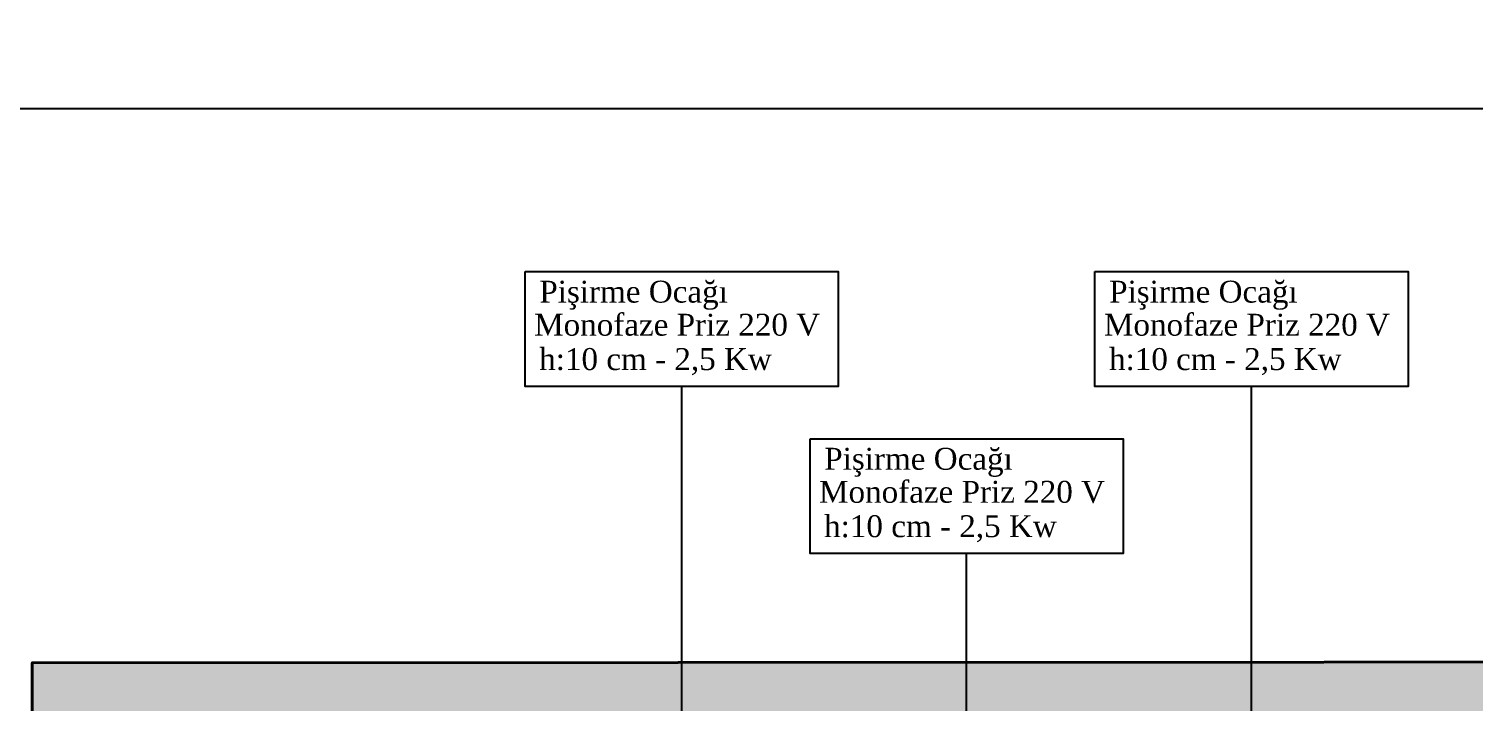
# Model space of a CAD drawing. Header units: millimetres. Extents: x 1287 to 21021, y -1522 to 4173.
# Drawn here: x 7068.9 to 7423.9, y 2178.8 to 2344.2 of the extents above; entities that cross this region are included whole.
import ezdxf

# ---------------------------------------------------------------- set-up
doc = ezdxf.new("R2010")
doc.units = ezdxf.units.MM
doc.layers.add('DUVAR', color=7, linetype='Continuous', lineweight=40)
doc.layers.add('LAMBRİ', color=105, linetype='Continuous', lineweight=25)
doc.layers.add('YAZI', color=7, linetype='Continuous', lineweight=20, true_color=0xd27070)
doc.styles.add('style2', font='times.ttf', dxfattribs={"height": 11})

# ---------------------------------------------------------------- blocks, each defined once
blk = doc.blocks.new('lambri')
at = {"layer": 'LAMBRİ'}
h = blk.add_hatch(dxfattribs=at)
h.set_pattern_fill('ANSI32', color=256, scale=0.1, angle=-1.272221872585407e-14)
h.set_pattern_definition([(44.99999999999999, (-115.6037225551117, -4964.37885233281), (-0.6735192090801865, 0.6735192090801868), []), (44.99999999999999, (-115.1547095603455, -4964.37885233281), (-0.6735192090801865, 0.6735192090801868), [])])
h.paths.add_polyline_path([(11473.26089599961, 2812.997519646899), (11337.16089599066, 2812.997519646899), (11337.16089599066, 2811.79751965882), (11340.46089598768, 2811.79751965882), (11341.96089598768, 2811.79751965882), (11344.96089598768, 2811.79751965882), (11346.46089598768, 2811.79751965882), (11473.26089599961, 2811.79751965882)])
h.paths.add_polyline_path([(11346.46089598768, 2811.79751965882), (11340.46089598768, 2811.79751965882), (11341.96089598768, 2809.997519646899), (11344.96089598768, 2809.997519646899)])
h.paths.add_polyline_path([(11355.96089598768, 2811.79751965882), (11349.96089598768, 2811.79751965882), (11351.46089598768, 2809.997519646899), (11354.46089598768, 2809.997519646899)])
h.paths.add_polyline_path([(11365.46089598768, 2811.79751965882), (11359.46089598768, 2811.79751965882), (11360.96089598768, 2809.997519646899), (11363.96089598768, 2809.997519646899)])
h.paths.add_polyline_path([(11374.96089598768, 2811.79751965882), (11368.96089598768, 2811.79751965882), (11370.46089598768, 2809.997519646899), (11373.46089598768, 2809.997519646899)])
h.paths.add_polyline_path([(11384.46089598768, 2811.79751965882), (11378.46089598768, 2811.79751965882), (11379.96089598768, 2809.997519646899), (11382.96089598768, 2809.997519646899)])
h.paths.add_polyline_path([(11393.96089598768, 2811.79751965882), (11387.96089598768, 2811.79751965882), (11389.46089598768, 2809.997519646899), (11392.46089598768, 2809.997519646899)])
h.paths.add_polyline_path([(11403.46089598768, 2811.79751965882), (11397.46089598768, 2811.79751965882), (11398.96089598768, 2809.997519646899), (11401.96089598768, 2809.997519646899)])
h.paths.add_polyline_path([(11412.96089598768, 2811.79751965882), (11406.96089598768, 2811.79751965882), (11408.46089598768, 2809.997519646899), (11411.46089598768, 2809.997519646899)])
h.paths.add_polyline_path([(11422.46089598768, 2811.79751965882), (11416.46089598768, 2811.79751965882), (11417.96089598768, 2809.997519646899), (11420.96089598768, 2809.997519646899)])
h.paths.add_polyline_path([(11431.96089598768, 2811.79751965882), (11425.96089598768, 2811.79751965882), (11427.46089598768, 2809.997519646899), (11430.46089598768, 2809.997519646899)])
h.paths.add_polyline_path([(11441.46089598768, 2811.79751965882), (11435.46089598768, 2811.79751965882), (11436.96089598768, 2809.997519646899), (11439.96089598768, 2809.997519646899)])
h.paths.add_polyline_path([(11450.96089598768, 2811.79751965882), (11444.96089598768, 2811.79751965882), (11446.46089598768, 2809.997519646899), (11449.46089598768, 2809.997519646899)])
h.paths.add_polyline_path([(11460.46089598768, 2811.79751965882), (11454.46089598768, 2811.79751965882), (11455.96089598768, 2809.997519646899), (11458.96089598768, 2809.997519646899)])
h.paths.add_polyline_path([(11668.3357152962, 2680.947886352555), (11668.3357152962, 2688.341883634344), (11660.91716140741, 2688.341883634344), (11660.91716140741, 2680.947886352555)], flags=9)
h.paths.add_polyline_path([(11654.3842662298, 2731.511017804161), (11658.98126486176, 2731.511017804161), (11658.98126486176, 2738.929571692959), (11654.3842662298, 2738.929571692959)], flags=9)
h.paths.add_polyline_path([(11645.77900232607, 2585.820825343148), (11697.12143518263, 2585.384862487332), (11697.23901787632, 2599.232330565468), (11645.89658501976, 2599.668293391482)], flags=9)
h.paths.add_polyline_path([(11646.2626091116, 2597.00999540569), (11668.92460251086, 2596.817566131369), (11669.04218520456, 2610.665034179703), (11646.3801918053, 2610.857463454024)], flags=9)
h.paths.add_polyline_path([(11729.65351496869, 2597.77809235932), (11807.09574362868, 2597.120508884207), (11807.21332632237, 2610.967976932541), (11729.77109766238, 2611.625560407654)], flags=9)
h.paths.add_polyline_path([(11423.34784646564, 2777.436441634909), (11451.23071576887, 2777.199680452362), (11451.34829846256, 2791.047148500696), (11423.46542915934, 2791.283909683243)], flags=9)
h.paths.add_polyline_path([(11323.23218310111, 2893.963964169041), (11503.06562730902, 2892.436948483006), (11503.188109281, 2906.861394380347), (11323.35466507309, 2908.388410066382)], flags=9)
h.paths.add_polyline_path([(11965.58708952599, 2476.662376647011), (12022.80818827682, 2476.662376647011), (12022.80818827682, 2490.821814422623), (11965.58708952599, 2490.821814422623)], flags=9)
h.paths.add_polyline_path([(11977.03555111819, 2491.860517745034), (12013.04931216174, 2491.860517745034), (12013.04931216174, 2503.919904087797), (11977.03555111819, 2503.919904087797)], flags=9)
h.paths.add_polyline_path([(11396.11445790761, 2473.402067815081), (11416.36682167881, 2473.402067815081), (11416.36682167881, 2477.536875550762), (11396.11445790761, 2477.536875550762)], flags=9)
h.paths.add_polyline_path([(11396.49808186525, 2500.267648522869), (11427.42121419542, 2500.267648522869), (11427.42121419542, 2504.385883872525), (11396.49808186525, 2504.385883872525)], flags=9)
h.paths.add_polyline_path([(11396.17676191264, 2506.003652964846), (11420.20210321479, 2506.003652964846), (11420.20210321479, 2512.082952772394), (11396.17676191264, 2512.082952772394)], flags=9)
h.paths.add_polyline_path([(11318.8371999883, 2470.166276429907), (11349.76033231848, 2470.166276429907), (11349.76033231848, 2474.284511779562), (11318.8371999883, 2474.284511779562)], flags=9)
h.paths.add_polyline_path([(11318.51588003569, 2475.902280901686), (11342.54122133785, 2475.902280901686), (11342.54122133785, 2481.981580709235), (11318.51588003569, 2481.981580709235)], flags=9)
h.paths.add_polyline_path([(11242.52972901099, 2496.008171861187), (11286.46401763194, 2496.008171861187), (11286.46401763194, 2502.087471698538), (11242.52972901099, 2502.087471698538)], flags=9)
h.paths.add_polyline_path([(11243.38366247945, 2502.450375919358), (11284.38832335406, 2502.450375919358), (11284.38832335406, 2508.502055113331), (11243.38366247945, 2508.502055113331)], flags=9)
h.paths.add_polyline_path([(11243.57562582427, 2509.615471725479), (11275.1883531236, 2509.615471725479), (11275.1883531236, 2514.548515563027), (11243.57562582427, 2514.548515563027)], flags=9)
h.paths.add_polyline_path([(11333.47125800186, 2508.919883643404), (11343.31532925599, 2508.919883643404), (11343.31532925599, 2515.711295430676), (11333.47125800186, 2515.711295430676)], flags=25)
h.paths.add_polyline_path([(11333.47125800186, 2508.919883643404), (11343.31532925599, 2508.919883643404), (11343.31532925599, 2515.711295430676), (11333.47125800186, 2515.711295430676)], flags=25)
h.paths.add_polyline_path([(11293.0805834406, 2491.611530249134), (11307.87419079476, 2491.611530249134), (11307.87419079476, 2497.63835087897), (11293.0805834406, 2497.63835087897)], flags=9)
h.paths.add_polyline_path([(11293.40972922974, 2498.790928845421), (11307.96119576925, 2498.790928845421), (11307.96119576925, 2502.842874710575), (11293.40972922974, 2502.842874710575)], flags=9)
h.paths.add_polyline_path([(11444.70192088419, 2511.790290360466), (11454.05886832112, 2511.790290360466), (11454.05886832112, 2515.9803393531), (11444.70192088419, 2515.9803393531)], flags=9)
h.paths.add_polyline_path([(11369.31134137743, 2473.705243562476), (11382.26357366377, 2473.705243562476), (11382.26357366377, 2478.621715013996), (11369.31134137743, 2478.621715013996)], flags=9)
h.paths.add_polyline_path([(11369.43241179221, 2503.203407411591), (11382.56417814129, 2503.203407411591), (11382.56417814129, 2507.393456404225), (11369.43241179221, 2507.393456404225)], flags=9)
h.paths.add_polyline_path([(11293.88088792794, 2506.833840106741), (11310.99186581605, 2506.833840106741), (11310.99186581605, 2511.023889099375), (11293.88088792794, 2511.023889099375)], flags=9)
h.paths.add_polyline_path([(11293.56601278716, 2472.333286767021), (11306.9058545255, 2472.333286767021), (11306.9058545255, 2478.41258657457), (11293.56601278716, 2478.41258657457)], flags=9)
h.paths.add_polyline_path([(11293.90390511089, 2512.977925573603), (11308.45537165039, 2512.977925573603), (11308.45537165039, 2517.029871408955), (11293.90390511089, 2517.029871408955)], flags=9)
h.paths.add_polyline_path([(11218.32936406367, 2473.128220145718), (11238.58356921607, 2473.128220145718), (11238.58356921607, 2477.318269138352), (11218.32936406367, 2477.318269138352)], flags=9)
h.paths.add_polyline_path([(11218.35238126152, 2503.522459422366), (11239.19030229979, 2503.522459422366), (11239.19030229979, 2507.57440528752), (11218.35238126152, 2507.57440528752)], flags=9)
h.paths.add_polyline_path([(11563.66293759876, 2870.483273153321), (11581.28648780518, 2870.333626692311), (11581.3335208767, 2875.872613911644), (11563.70997067028, 2876.022260372654)], flags=9)
h.paths.add_polyline_path([(11330.23702971869, 2927.2958126712), (11639.93937102192, 2924.666044120804), (11640.28931951755, 2965.878746663348), (11330.58697821432, 2968.508515213744)], flags=9)
h.paths.add_polyline_path([(11723.73760642343, 2585.102913026825), (11815.25190621846, 2584.325839703099), (11815.36948891216, 2598.173307781235), (11723.85518911713, 2598.950381104962)], flags=9)
h.paths.add_polyline_path([(11575.87255785101, 2611.255056952254), (11622.02161722117, 2610.863192473666), (11622.13919991487, 2624.710660522), (11575.99014054471, 2625.102525000588)], flags=9)
h.paths.add_polyline_path([(11352.22950373822, 2595.661529605404), (11541.29488432639, 2594.056122993246), (11541.41246703499, 2607.903591041581), (11352.34708643192, 2609.508997683541)], flags=9)

msp = doc.modelspace()

# ---------------------------------------------------------------- hatches: boundary and pattern name
h = msp.add_hatch(color=256)
h.dxf.hatch_style = 1
h.paths.add_polyline_path([(10598.77506125794, 584.5301125085289), (10598.77506125794, 4059.675286723527), (5942.637650619914, 4059.675286723527), (5942.637650619914, 584.5301125085289)])
h.paths.add_polyline_path([(5962.637650619914, 604.5301125085289), (5962.637650619914, 4039.675286723527), (10578.77506125794, 4039.675286723527), (10578.77506125794, 604.5301125085289)], flags=16)
h.paths.add_polyline_path([(6519.89250709527, 778.2702798628097), (6520.666568353723, 3865.935119369248), (6536.056568353726, 3865.935119369248), (6535.282507095269, 778.2702798628097)], flags=0)
h.paths.add_polyline_path([(6015.637649033714, 1487.424026553206), (6015.635230098405, 1502.884857163227), (6468.35751293929, 1502.884857163227), (6468.35751293929, 1487.494857163228)], flags=0)
h.paths.add_polyline_path([(6080.277721340261, 1558.408125258466), (6080.277721340257, 1881.291983526181), (6183.600555985939, 1881.291983526181), (6183.600555985942, 1558.408125258466)], flags=0)
h.paths.add_polyline_path([(6071.667485119795, 1891.799660691543), (6037.2265402379, 1891.799660691543), (6054.447012678831, 1921.935487463193)], flags=0)
h.paths.add_polyline_path([(6015.635230098405, 1969.703165007252), (6015.637649033714, 1985.163995617274), (6468.35751293929, 1985.093165007252), (6468.35751293929, 1969.703165007252)], flags=0)
h.paths.add_polyline_path([(6015.520725574383, 2302.177767552374), (6015.523144509692, 2317.638598162398), (6468.243008415264, 2317.567767552376), (6468.243008415264, 2302.177767552374)], flags=0)
h.paths.add_polyline_path([(6015.555957857638, 2537.897900370436), (6015.558376792947, 2553.358730980458), (6468.278240698519, 2553.287900370435), (6468.278240698519, 2537.897900370436)], flags=0)
h.paths.add_polyline_path([(6015.591190140889, 2763.088033188496), (6015.593609076198, 2778.548863798521), (6468.313472981774, 2778.478033188497), (6468.313472981774, 2763.088033188496)], flags=0)
h.paths.add_polyline_path([(6015.635230098405, 2988.278164628546), (6015.637649033714, 3003.73899523857), (6468.35751293929, 3003.668164628547), (6468.35751293929, 2988.278164628546)], flags=0)
h.paths.add_polyline_path([(6015.635230098405, 3269.753164628546), (6015.637649033714, 3285.213995238569), (6468.35751293929, 3285.143164628547), (6468.35751293929, 3269.753164628546)], flags=0)
h.paths.add_polyline_path([(6015.635230098405, 3569.858164628547), (6015.637649033714, 3585.318995238569), (6468.35751293929, 3585.248164628547), (6468.35751293929, 3569.858164628547)], flags=0)
h.paths.add_polyline_path([(6011.197630718226, 802.8585395012942), (6502.294663460381, 802.8585395012942), (6502.294663460381, 1366.204384941043), (6011.197630718226, 1366.204384941043)], flags=8)
h.paths.add_polyline_path([(6032.866089196434, 1386.230974358836), (6154.175468459734, 1386.230974358836), (6154.175468459734, 1444.648036555659), (6032.866089196434, 1444.648036555659)], flags=8)
h.paths.add_polyline_path([(6083.24901673775, 2022.590113966406), (6419.744344159305, 2022.590113966406), (6419.744344159305, 2188.638354561412), (6083.24901673775, 2188.638354561412)], flags=8)
h.paths.add_polyline_path([(6032.989399808515, 3510.142453663219), (6274.583226547942, 3510.142453663219), (6274.583226547942, 3568.559515860042), (6032.989399808515, 3568.559515860042)], flags=8)
h.paths.add_polyline_path([(6192.210792206406, 1890.768511358234), (6318.90426802193, 1890.768511358234), (6318.90426802193, 1916.599220019651), (6192.210792206406, 1916.599220019651)], flags=8)
h.paths.add_polyline_path([(6096.728438663099, 1889.902219746659), (6173.400542150163, 1889.902219746659), (6173.400542150163, 1915.732928408076), (6096.728438663099, 1915.732928408076)], flags=8)
h.paths.add_polyline_path([(6219.686280168065, 3657.172906161001), (6505.427593264928, 3657.172906161001), (6505.427593264928, 3704.63763600695), (6219.686280168065, 3704.63763600695)], flags=8)
h = msp.add_hatch(color=256)
h.dxf.hatch_style = 1
h.paths.add_polyline_path([(7599.540042705159, 2173.812614340779), (7609.540041721682, 2173.807173092362), (7689.488310761075, 2173.752788503167), (7689.488310790877, 2163.904591639039), (7689.488310790877, 2158.704546083209), (7699.488398394804, 2158.704546083209), (7699.488398394804, 2173.701682139632), (7844.488310790877, 2173.764372874495), (7844.488310790877, 1962.703845251795), (7699.488398394804, 1962.703845251795), (7699.488398394804, 2078.703845251795), (7689.488310790877, 2078.703845221993), (7689.488310790877, 1948.967993159291), (7844.488310790877, 1948.967993159291), (7844.488310790877, 1223.703845251795), (7822.488310790877, 1223.703845251795), (7822.488310790877, 1208.703845251795), (7859.488310790877, 1208.703845251795), (7859.488310790877, 1962.703845251795), (7859.488310790877, 2188.770859528777), (7704.488310790877, 2188.703845251795), (7069.707124776463, 2188.429397512671), (7069.699322334747, 2174.090032566783)])

# ---------------------------------------------------------------- linework, layer by layer
for p, q in [((7229.274260148746, 2168.171496003001), (7229.274260148746, 2256.36479757429)), ((7369.274260153372, 2168.171496003001), (7369.274260153372, 2256.36479757429)), ((7299.274260148752, 2168.171496003001), (7299.274260148752, 2215.293086027585))]:
    msp.add_line(p, q)
for points in [[(6621.844642317299, 2324.669495788232), (8130.008752988897, 2324.669495788232), (8130.008752988897, 1104.544265081709), (6621.844642317299, 1104.544265081709)], [(7190.801260267699, 2284.565816151668), (7267.747260029793, 2284.565816151668), (7267.747260029793, 2256.36479757429), (7190.801260267699, 2256.36479757429)], [(7330.801260272325, 2284.565816151668), (7407.747260034419, 2284.565816151668), (7407.747260034419, 2256.36479757429), (7330.801260272325, 2256.36479757429)], [(7260.801260267704, 2243.494104604963), (7337.747260029799, 2243.494104604963), (7337.747260029799, 2215.293086027585), (7260.801260267704, 2215.293086027585)]]:
    msp.add_lwpolyline(points, close=True)
at = {"layer": 'DUVAR'}
msp.add_lwpolyline([(7859.488310790877, 2188.770859528777), (7704.488310790877, 2188.703845251795), (7069.707124776463, 2188.429397512671), (7069.699322334747, 2174.090032566783), (7599.540042705159, 2173.812614340779), (7599.540042705159, 2173.812614340779)], dxfattribs=at)

# ---------------------------------------------------------------- block references
at = {"layer": 'LAMBRİ', "xscale": -1, "rotation": 270}
msp.add_blockref('lambri', (4289.691573157577, -9386.877392464203), dxfattribs=at)

# ---------------------------------------------------------------- texts
at = {"layer": 'YAZI', "color": 1, "style": 'style2'}
for p in [(7194.291285359164, 2276.95012169602), (7334.29128536379, 2276.95012169602), (7264.29128535917, 2235.878410149315)]:
    msp.add_text('Pişirme Ocağı', height=5.384976629760001, dxfattribs=at).set_placement(p)
at = {"layer": 'YAZI', "color": 0, "style": 'style2'}
for s, p in [('Monofaze Priz 220 V ', (7193.021879912378, 2268.828844473647)), ('Monofaze Priz 220 V ', (7333.021879917003, 2268.828844473647)), ('h:10 cm - 2,5 Kw  ', (7194.251045679304, 2260.377181291657)), ('h:10 cm - 2,5 Kw  ', (7334.25104568393, 2260.377181291657)), ('Monofaze Priz 220 V ', (7263.021879912383, 2227.757132926942)), ('h:10 cm - 2,5 Kw  ', (7264.25104567931, 2219.305469744952))]:
    msp.add_text(s, height=5.384976629760001, dxfattribs=at).set_placement(p)

doc.saveas('drawing.dxf')
